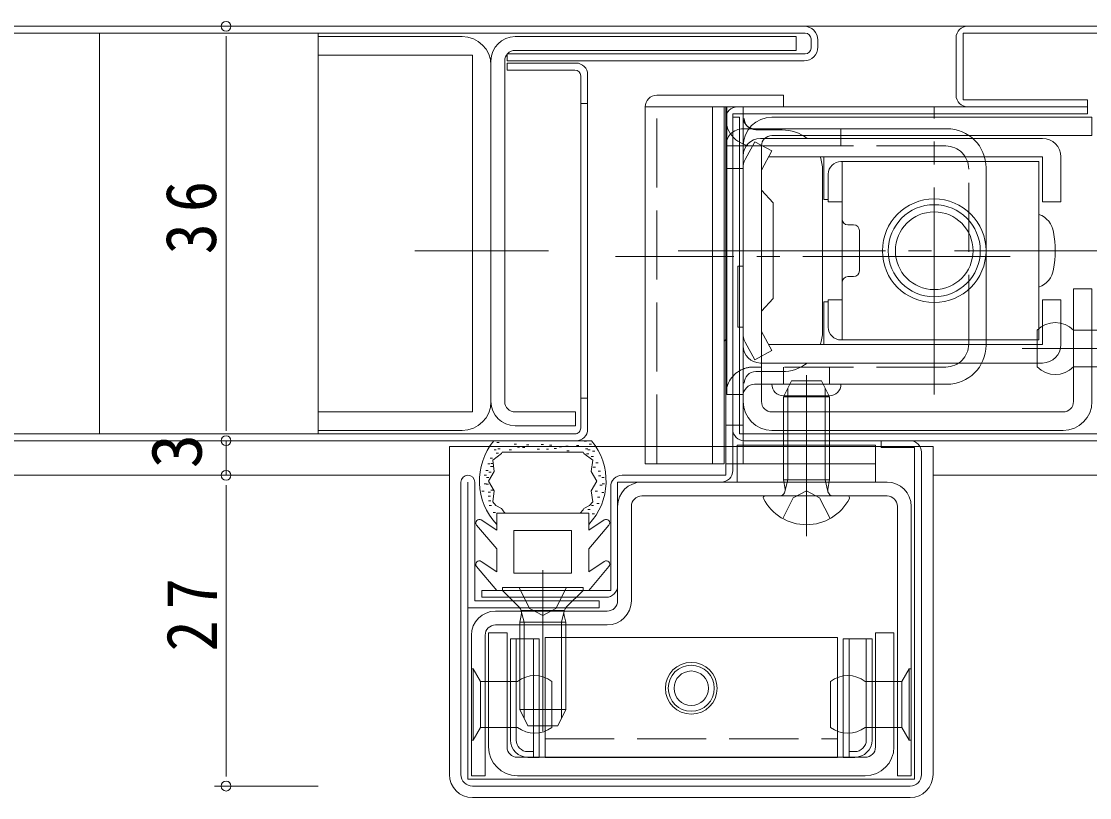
# Model space of a CAD drawing. Units: millimetres, scale not verified. Extents: x -841 to 292, y -594 to 212.
# Drawn here: x -205.7 to -112.9, y -373.6 to -306.2 of the extents above; entities that cross this region are included whole.
import ezdxf
from ezdxf.enums import TextEntityAlignment as Align

# ---------------------------------------------------------------- set-up
doc = ezdxf.new("R2010")
doc.units = ezdxf.units.MM
doc.header["$LTSCALE"] = 2
doc.linetypes.add('CHAIN2', pattern=[12, 9, -1, 1, -1])
doc.linetypes.add('DASHED3', pattern=[4, 3, -1])
for name, color, linetype, lineweight in [('0-3_YKK_12', 2, 'Continuous', 9), ('0-5_YKK_D', 6, 'Continuous', 9), ('0-7_YKK_13', 4, 'Continuous', 9), ('0-8_YKK_11', 7, 'Continuous', 9)]:
    doc.layers.add(name, color=color, linetype=linetype, lineweight=lineweight)
doc.styles.add('ＭＳ ゴシック', font='')
doc.styles.get('ＭＳ ゴシック').set_extended_font_data('MS Gothic')

msp = doc.modelspace()

# ---------------------------------------------------------------- linework, layer by layer
at = {"layer": '0-3_YKK_12'}
for p, q in [((-123.497, -306.637), (-137.697, -306.637)), ((-168.497, -345.637), (-412.184, -345.637)), ((32.016, -345.637), (-126.497, -345.637))]:
    msp.add_line(p, q, dxfattribs=at)
at = {"layer": '0-5_YKK_D'}
for p, q in [((-179.897, -306.637), (-188.897, -306.637)), ((-187.897, -307.487), (-187.897, -308.337)), ((-187.897, -308.337), (-187.897, -340.937)), ((-187.897, -340.937), (-187.897, -339.237)), ((-187.897, -341.787), (-187.897, -340.937)), ((-187.897, -341.787), (-187.897, -340.937)), ((-179.897, -342.637), (-188.897, -342.637)), ((-179.897, -342.637), (-188.897, -342.637)), ((-187.897, -342.637), (-187.897, -345.637)), ((-179.897, -345.637), (-188.897, -345.637)), ((-179.897, -345.637), (-188.897, -345.637)), ((-187.897, -346.487), (-187.897, -347.337)), ((-187.897, -346.487), (-187.897, -347.337)), ((-187.897, -347.337), (-187.897, -370.937)), ((-187.897, -347.337), (-187.897, -349.037)), ((-187.897, -371.787), (-187.897, -370.937)), ((-179.897, -372.637), (-188.897, -372.637))]:
    msp.add_line(p, q, dxfattribs=at)
for centre, start, end in [((-187.897, -306.637), 90, 270), ((-187.897, -306.637), 270, 90), ((-187.897, -342.637), 90, 270), ((-187.897, -342.637), 90, 270), ((-187.897, -342.637), 270, 90), ((-187.897, -342.637), 270, 90), ((-187.897, -345.637), 90, 270), ((-187.897, -345.637), 90, 270), ((-187.897, -345.637), 270, 90), ((-187.897, -345.637), 270, 90), ((-187.897, -372.637), 90, 270), ((-187.897, -372.637), 270, 90)]:
    msp.add_arc(centre, 0.425, start, end, dxfattribs=at)
at = {"layer": '0-7_YKK_13'}
for p, q in [((-420.584, -306.637), (-137.697, -306.637)), ((40.416, -306.637), (-123.497, -306.637)), ((-137.597, -307.237), (-420.984, -307.237)), ((-198.897, -307.237), (-198.897, -342.037)), ((-179.897, -307.237), (-179.897, -342.037)), ((-137.097, -307.737), (-137.097, -308.537)), ((-136.497, -307.837), (-136.497, -308.437)), ((-124.497, -307.637), (-124.497, -312.637)), ((-123.897, -313.037), (-123.897, -307.237)), ((40.816, -307.237), (-123.897, -307.237)), ((-163.497, -309.037), (-163.497, -309.637)), ((-137.597, -309.037), (-163.497, -309.037)), ((-163.497, -309.637), (-137.697, -309.637)), ((-163.497, -309.837), (-157.497, -309.837)), ((-163.497, -309.837), (-163.497, -310.437)), ((-163.497, -310.437), (-157.597, -310.437)), ((-157.097, -310.937), (-157.097, -341.537)), ((-156.497, -310.837), (-156.497, -341.645)), ((-139.497, -312.636), (-150.497, -312.636)), ((-139.497, -313.636), (-139.497, -312.636)), ((-157.097, -313.337), (-156.497, -313.337)), ((-113.097, -313.037), (-123.897, -313.037)), ((-113.097, -313.637), (-113.097, -313.037)), ((-151.497, -344.636), (-151.497, -313.636)), ((-139.497, -313.636), (-151.497, -313.636)), ((-145.647, -344.636), (-145.647, -313.636)), ((-144.647, -344.636), (-144.647, -313.636)), ((-142.997, -313.636), (-144.497, -313.636)), ((-144.497, -344.636), (-144.497, -313.636)), ((-144.397, -338.636), (-144.397, -313.636)), ((-144.397, -313.636), (-142.997, -313.636)), ((-143.897, -314.236), (-143.897, -345.24)), ((-113.097, -314.236), (-143.897, -314.236)), ((-143.497, -313.636), (-113.097, -313.637)), ((-142.997, -338.636), (-142.997, -313.636)), ((-123.497, -313.637), (-113.097, -313.637)), ((-113.097, -314.236), (-113.097, -313.637)), ((-144.497, -314.636), (-144.497, -345.637)), ((-143.897, -341.636), (-143.897, -314.537)), ((-125.297, -315.536), (-141.997, -315.536)), ((-141.897, -315.636), (-139.597, -315.636)), ((-134.497, -317.036), (-134.497, -315.536)), ((-142.997, -338.736), (-142.997, -317.036)), ((-134.497, -317.036), (-142.997, -317.036)), ((-142.807, -318.201), (-141.981, -316.662)), ((-140.497, -317.458), (-141.981, -316.662)), ((-141.497, -316.386), (-116.997, -316.386)), ((-141.397, -319.136), (-140.497, -317.458)), ((-140.78, -317.986), (-116.997, -317.986)), ((-135.997, -321.686), (-135.997, -317.986)), ((-116.997, -321.886), (-116.997, -317.986)), ((-115.397, -321.886), (-115.397, -317.986)), ((-141.397, -333.136), (-141.397, -319.136)), ((-136.097, -319.136), (-136.097, -333.136)), ((-134.497, -318.386), (-117.297, -318.386)), ((-134.397, -333.886), (-134.397, -318.386)), ((-121.897, -334.336), (-121.897, -318.936)), ((-117.297, -333.886), (-117.297, -318.386)), ((-135.597, -321.886), (-135.597, -319.486)), ((-135.997, -321.686), (-135.597, -321.686)), ((-135.597, -321.886), (-134.397, -321.886)), ((-116.997, -321.886), (-115.397, -321.886)), ((-133.397, -323.886), (-133.897, -323.886)), ((-132.897, -327.886), (-132.897, -324.386)), ((-133.397, -328.386), (-133.897, -328.386)), ((-140.397, -330.295), (-141.397, -331.386)), ((-135.997, -330.586), (-135.597, -330.586)), ((-135.997, -334.286), (-135.997, -330.586)), ((-135.597, -332.786), (-135.597, -330.386)), ((-135.597, -330.386), (-134.397, -330.386)), ((-116.997, -330.386), (-115.397, -330.386)), ((-115.397, -334.286), (-115.397, -330.386)), ((-117.461, -336.232), (-117.461, -333.032)), ((-141.397, -333.136), (-140.497, -334.813)), ((-134.497, -333.886), (-117.297, -333.886)), ((-142.807, -334.07), (-141.981, -335.609)), ((-140.497, -334.813), (-141.981, -335.609)), ((-141.897, -336.636), (-139.597, -336.636)), ((-141.497, -335.886), (-116.997, -335.886)), ((-139.497, -338.836), (-138.797, -337.436)), ((-138.797, -337.436), (-136.197, -337.436)), ((-136.197, -337.436), (-135.497, -338.836)), ((-144.397, -338.636), (-142.997, -338.636)), ((-125.297, -337.736), (-141.997, -337.736)), ((-139.118, -346.036), (-139.118, -338.078)), ((-135.876, -346.036), (-135.876, -338.078)), ((-157.097, -338.937), (-156.497, -338.937)), ((-142.997, -344.636), (-142.997, -338.736)), ((-135.497, -338.736), (-139.497, -338.736)), ((-139.497, -338.836), (-135.497, -338.836)), ((-139.497, -346.036), (-139.497, -338.836)), ((-135.497, -346.036), (-135.497, -338.836)), ((-157.597, -342.037), (-420.984, -342.037)), ((-143.297, -342.036), (40.816, -342.037)), ((-420.584, -342.637), (-157.497, -342.637)), ((-168.497, -371.637), (-168.497, -343.137)), ((-156.154, -342.637), (-164.64, -342.637)), ((-164.379, -342.79), (-164.179, -342.79)), ((-163.604, -343.135), (-163.404, -343.135)), ((-162.871, -342.938), (-162.671, -342.938)), ((-162.603, -343.206), (-162.403, -343.206)), ((-162.156, -343.224), (-161.956, -343.224)), ((-161.799, -342.992), (-161.599, -342.992)), ((-161.53, -343.135), (-161.33, -343.135)), ((-160.53, -342.956), (-160.33, -342.956)), ((-159.797, -343.027), (-159.597, -343.027)), ((-158.975, -343.17), (-158.775, -343.17)), ((-158.385, -343.117), (-158.185, -343.117)), ((-157.473, -343.045), (-157.273, -343.045)), ((-156.793, -342.67), (-156.593, -342.67)), ((-156.363, -342.933), (-156.163, -342.933)), ((-143.497, -343.036), (-143.497, -344.636)), ((-131.497, -343.036), (-143.497, -343.036)), ((40.416, -342.637), (-142.897, -342.636)), ((-131.497, -344.636), (-131.497, -343.036)), ((-130.997, -342.637), (-130.997, -343.237)), ((-128.497, -342.637), (-130.997, -342.637)), ((-130.997, -343.237), (-128.097, -343.237)), ((-128.097, -372.037), (-128.097, -343.237)), ((-164.964, -344.161), (-164.764, -344.161)), ((-164.63, -343.422), (-164.43, -343.422)), ((-164.439, -343.72), (-164.239, -343.72)), ((-164.284, -343.338), (-164.084, -343.338)), ((-163.916, -343.637), (-156.878, -343.637)), ((-163.318, -343.42), (-163.118, -343.42)), ((-160.869, -343.367), (-160.669, -343.367)), ((-160.083, -343.367), (-159.883, -343.367)), ((-159.404, -343.313), (-159.204, -343.313)), ((-158.313, -343.51), (-158.113, -343.51)), ((-156.669, -343.331), (-156.469, -343.331)), ((-156.602, -343.78), (-156.402, -343.78)), ((-156.482, -343.434), (-156.282, -343.434)), ((-156.196, -344.018), (-155.996, -344.018)), ((-156.065, -343.541), (-155.865, -343.541)), ((-127.497, -371.637), (-127.497, -343.637)), ((-165.178, -344.639), (-164.978, -344.639)), ((-164.94, -344.865), (-164.74, -344.865)), ((-164.904, -344.627), (-164.704, -344.627)), ((-156.005, -344.937), (-155.805, -344.937)), ((-155.791, -344.555), (-155.591, -344.555)), ((-144.647, -344.636), (-151.497, -344.636)), ((-142.997, -344.636), (-144.497, -344.636)), ((-143.497, -344.636), (-143.497, -346.236)), ((-131.497, -344.636), (-143.497, -344.636)), ((-165.477, -345.629), (-165.277, -345.629)), ((-165.345, -345.235), (-165.145, -345.235)), ((-165.274, -345.82), (-165.074, -345.82)), ((-165.071, -345.366), (-164.871, -345.366)), ((-155.588, -345.271), (-155.388, -345.271)), ((-155.564, -345.688), (-155.364, -345.688)), ((-155.266, -345.832), (-155.066, -345.832)), ((-144.497, -345.637), (-153.497, -345.637)), ((-139.497, -346.036), (-139.352, -346.848)), ((-139.497, -346.036), (-135.497, -346.036)), ((-139.118, -346.036), (-139.358, -347.051)), ((-135.876, -346.036), (-135.636, -347.051)), ((-135.497, -346.036), (-135.642, -346.848)), ((-167.497, -371.637), (-167.497, -346.237)), ((-166.897, -372.037), (-166.897, -346.237)), ((-165.489, -346.392), (-165.289, -346.392)), ((-165.31, -346.416), (-165.11, -346.416)), ((-164.916, -346.941), (-164.716, -346.941)), ((-155.433, -346.511), (-155.233, -346.511)), ((-155.23, -346.368), (-155.03, -346.368)), ((-154.497, -346.637), (-154.497, -355.636)), ((-153.897, -346.237), (-153.897, -355.236)), ((-144.897, -346.237), (-153.897, -346.237)), ((-131.497, -346.236), (-143.497, -346.236)), ((-165.679, -347.024), (-165.479, -347.024)), ((-165.148, -347.44), (-164.948, -347.44)), ((-165.143, -347.108), (-164.943, -347.108)), ((-165.101, -347.862), (-164.901, -347.862)), ((-155.838, -347.012), (-155.638, -347.012)), ((-155.635, -347.534), (-155.435, -347.534)), ((-155.278, -347.12), (-155.078, -347.12)), ((-133.901, -347.436), (-141.093, -347.436)), ((-165.042, -348.249), (-164.842, -348.249)), ((-156.468, -348.601), (-156.268, -348.601)), ((-156.175, -348.273), (-155.975, -348.273)), ((-155.694, -348.097), (-155.494, -348.097)), ((-164.397, -350.418), (-165.745, -349.516)), ((-164.714, -348.871), (-164.514, -348.871)), ((-164.397, -350.418), (-164.397, -348.937)), ((-164.397, -348.937), (-160.397, -348.937)), ((-156.397, -348.937), (-160.397, -348.937)), ((-156.397, -350.418), (-156.397, -348.937)), ((-156.397, -350.418), (-155.049, -349.516)), ((-156.116, -348.976), (-155.916, -348.976)), ((-164.397, -352.037), (-166.141, -349.958)), ((-162.897, -354.137), (-162.897, -350.437)), ((-162.897, -350.437), (-157.897, -350.437)), ((-157.897, -354.137), (-157.897, -350.437)), ((-156.397, -352.037), (-154.653, -349.958)), ((-164.397, -354.018), (-164.397, -352.037)), ((-156.397, -354.018), (-156.397, -352.037)), ((-164.397, -354.018), (-165.745, -353.116)), ((-156.397, -354.018), (-155.049, -353.116)), ((-164.397, -355.637), (-166.141, -353.558)), ((-162.897, -354.137), (-157.897, -354.137)), ((-160.397, -353.887), (-160.397, -367.874)), ((-156.397, -355.637), (-154.653, -353.558)), ((-154.497, -355.636), (-165.697, -355.636)), ((-165.697, -355.636), (-165.697, -356.236)), ((-154.897, -356.236), (-165.697, -356.236)), ((-156.397, -355.637), (-164.397, -355.637)), ((-163.897, -355.387), (-163.897, -355.637)), ((-156.897, -355.387), (-163.897, -355.387)), ((-156.897, -355.637), (-163.897, -355.637)), ((-163.897, -355.637), (-162.467, -357.066)), ((-156.897, -355.637), (-158.327, -357.066)), ((-156.897, -355.387), (-156.897, -355.637)), ((-166.897, -357.137), (-155.497, -357.137)), ((-155.497, -357.137), (-155.497, -356.537)), ((-162.397, -358.387), (-162.257, -357.826)), ((-162.271, -357.387), (-158.522, -357.387)), ((-162.018, -358.387), (-162.257, -357.437)), ((-158.776, -358.387), (-158.537, -357.437)), ((-158.397, -358.387), (-158.537, -357.826)), ((-162.397, -358.387), (-158.397, -358.387)), ((-162.397, -358.387), (-162.397, -365.987)), ((-162.018, -358.387), (-162.018, -366.745)), ((-158.776, -358.387), (-158.776, -366.745)), ((-158.397, -358.387), (-158.397, -365.987)), ((-163.197, -359.837), (-162.697, -359.837)), ((-163.197, -368.637), (-163.197, -359.837)), ((-162.697, -359.837), (-162.697, -368.637)), ((-161.197, -359.837), (-160.697, -359.837)), ((-160.697, -359.837), (-160.697, -370.137)), ((-160.197, -359.737), (-160.197, -370.137)), ((-134.797, -359.737), (-160.197, -359.737)), ((-134.797, -370.137), (-134.797, -359.737)), ((-134.297, -359.837), (-134.297, -370.137)), ((-134.297, -359.837), (-133.797, -359.837)), ((-132.297, -359.837), (-131.797, -359.837)), ((-132.297, -368.637), (-132.297, -359.837)), ((-131.797, -359.837), (-131.797, -368.637)), ((-166.432, -362.437), (-166.597, -362.437)), ((-166.432, -368.637), (-166.432, -362.437)), ((-165.797, -363.537), (-166.432, -362.437)), ((-129.197, -363.537), (-128.562, -362.437)), ((-128.562, -368.637), (-128.562, -362.437)), ((-128.562, -362.437), (-128.397, -362.437)), ((-162.597, -363.537), (-165.797, -363.537)), ((-165.797, -367.537), (-165.797, -363.537)), ((-159.597, -363.537), (-159.597, -367.537)), ((-135.397, -363.537), (-135.397, -367.537)), ((-132.397, -363.537), (-129.197, -363.537)), ((-129.197, -367.537), (-129.197, -363.537)), ((-161.697, -367.387), (-162.397, -365.987)), ((-158.397, -365.987), (-162.397, -365.987)), ((-158.397, -365.987), (-159.097, -367.387)), ((-159.097, -367.387), (-161.697, -367.387)), ((-165.797, -367.537), (-166.432, -368.637)), ((-162.597, -367.537), (-165.797, -367.537)), ((-132.397, -367.537), (-129.197, -367.537)), ((-129.197, -367.537), (-128.562, -368.637)), ((-161.697, -369.637), (-161.197, -369.637)), ((-160.697, -370.137), (-161.197, -370.137)), ((-160.197, -370.137), (-134.797, -370.137)), ((-133.797, -370.137), (-134.297, -370.137)), ((-133.297, -370.137), (-133.797, -370.137)), ((-166.897, -372.037), (-128.097, -372.037)), ((-166.497, -372.637), (-128.497, -372.637)), ((-128.497, -373.637), (-166.497, -373.637))]:
    msp.add_line(p, q, dxfattribs=at)
at = {"layer": '0-7_YKK_13', "linetype": 'DASHED3'}
for p, q in [((-150.497, -344.636), (-150.497, -313.636)), ((-142.997, -317.036), (-142.997, -315.536)), ((-134.497, -317.036), (-134.497, -315.636)), ((-142.997, -317.036), (-144.497, -317.036)), ((-125.397, -317.036), (-134.497, -317.036)), ((-142.997, -318.986), (-144.497, -318.986)), ((-123.397, -334.236), (-123.397, -319.036)), ((-143.447, -327.486), (-143.447, -332.786)), ((-142.997, -327.486), (-143.447, -327.486)), ((-143.447, -332.786), (-142.997, -332.786)), ((-111.097, -333.032), (-114.297, -333.032)), ((-144.497, -333.836), (-144.647, -333.986)), ((-125.397, -336.236), (-142.097, -336.236)), ((-139.497, -337.736), (-139.497, -336.236)), ((-135.497, -337.736), (-135.497, -336.236)), ((-114.297, -336.232), (-111.097, -336.232)), ((-142.997, -341.286), (-144.497, -341.286)), ((-137.497, -346.977), (-138.642, -347.586)), ((-137.497, -346.977), (-136.352, -347.586)), ((-139.547, -349.401), (-138.642, -347.586)), ((-135.447, -349.401), (-136.352, -347.586)), ((-158.347, -355.387), (-159.252, -357.202)), ((-159.252, -357.202), (-160.397, -357.811)), ((-160.197, -368.537), (-134.797, -368.537))]:
    msp.add_line(p, q, dxfattribs=at)
at = {"layer": '0-7_YKK_13', "linetype": 'CHAIN2'}
for p, q in [((-126.397, -338.636), (-126.397, -313.636)), ((-148.641, -326.136), (-112.032, -326.136)), ((-119.802, -326.636), (-154.073, -326.636)), ((-118.761, -334.632), (-109.197, -334.632)), ((-137.497, -350.936), (-137.497, -336.948))]:
    msp.add_line(p, q, dxfattribs=at)
at = {"layer": '0-7_YKK_13'}
for points in [[(-141.997, -315.536), (-142.997, -315.536), (-142.997, -313.636)], [(-143.897, -314.537), (-143.297, -314.537), (-143.297, -342.036)], [(-140.397, -330.295), (-140.397, -321.977), (-141.397, -320.886)], [(-140.78, -334.286), (-116.997, -334.286), (-116.997, -330.386)], [(-126.497, -371.637), (-126.497, -343.137), (-168.497, -343.137)], [(-163.916, -343.637), (-163.972, -343.748), (-164.739, -344.338), (-164.614, -345.298), (-165.097, -346.137), (-164.614, -346.976), (-164.739, -347.935), (-164.47, -348.27), (-163.972, -348.526)], [(-156.822, -348.526), (-156.323, -348.27), (-156.055, -347.935), (-156.179, -346.976), (-155.697, -346.137), (-156.179, -345.298), (-156.055, -344.338), (-156.822, -343.748), (-156.878, -343.637)], [(-131.497, -346.236), (-131.497, -344.636), (-143.497, -344.636)], [(-166.297, -346.237), (-166.297, -356.537), (-155.497, -356.537)], [(-161.197, -369.637), (-161.197, -359.837), (-162.697, -359.837)], [(-133.797, -369.637), (-133.797, -359.837), (-132.297, -359.837)], [(-166.432, -368.637), (-166.597, -368.637), (-166.597, -362.437)], [(-128.562, -368.637), (-128.397, -368.637), (-128.397, -362.437)], [(-161.197, -369.637), (-161.197, -370.137), (-161.697, -370.137)], [(-133.797, -370.137), (-133.797, -369.637), (-133.297, -369.637)]]:
    msp.add_lwpolyline(points, dxfattribs=at)
at = {"layer": '0-7_YKK_13', "linetype": 'DASHED3'}
msp.add_lwpolyline([(-162.447, -355.387), (-161.542, -357.202), (-160.397, -357.811)], dxfattribs=at)
at = {"layer": '0-7_YKK_13'}
for centre, radius in [((-126.397, -326.136), 4.5), ((-126.397, -326.136), 4), ((-126.397, -326.136), 3.375), ((-147.497, -364.137), 2.25), ((-147.497, -364.137), 2), ((-147.497, -364.137), 1.5)]:
    msp.add_circle(centre, radius, dxfattribs=at)
for centre, radius, start, end in [((-137.697, -307.837), 1.2, 0, 90), ((-123.497, -307.637), 1, 90, 180), ((-137.597, -307.737), 0.5, 0, 90), ((-137.697, -308.437), 1.2, 270, 0), ((-137.597, -308.537), 0.5, 270, 0), ((-157.497, -310.837), 1, 0, 90), ((-157.597, -310.937), 0.5, 0.00005, 90), ((-150.497, -313.636), 1, 90, 180), ((-123.497, -312.637), 1, 180, 270), ((-143.497, -314.636), 1, 89.99809, 180), ((-141.997, -314.536), 1, 180, 270), ((-141.897, -314.636), 1, 180, 270), ((-142.997, -317.036), 1.5, 135.99449, 180), ((-142.997, -317.036), 1.5, 90, 135.99449), ((-139.597, -319.136), 3.5, 51.78679, 90), ((-125.297, -318.936), 3.4, 0, 90), ((-141.497, -317.886), 1.5, 90, 180), ((-116.997, -317.986), 1.6, 0, 90), ((-141.397, -318.957), 1.6, 151.78319, 180), ((-139.597, -319.136), 3.5, 0, 19.18208), ((-134.497, -319.486), 1.1, 90, 180), ((-133.897, -323.386), 0.5, 180, 270), ((-118.002, -324.845), 2, 9.28149, 69.36774), ((-133.397, -324.386), 0.5, 0, 90), ((-125.897, -326.136), 10, 350.71849, 9.28149), ((-133.897, -328.886), 0.5, 90, 180), ((-133.397, -327.886), 0.5, 270, 0), ((-118.002, -327.426), 2, 290.63225, 350.71849), ((-134.497, -332.786), 1.1, 180, 270), ((-115.879, -334.632), 2.25, 45.32538, 134.67461), ((-141.397, -333.314), 1.6, 180, 208.2168), ((-139.597, -333.136), 3.5, 340.8179, 0), ((-141.497, -334.386), 1.5, 180, 270), ((-125.297, -334.336), 3.4, 270, 0), ((-116.997, -334.286), 1.6, 270, 0), ((-141.897, -337.636), 1, 90, 180), ((-139.597, -333.136), 3.5, 270, 308.2132), ((-115.879, -334.632), 2.25, 225.32538, 314.67461), ((-141.997, -338.736), 1, 90, 180), ((-139.497, -337.736), 1, 180, 270), ((-135.497, -337.736), 1, 270, 0), ((-157.597, -341.537), 0.5, 270, 0.00005), ((-157.497, -341.637), 1, 270, 0), ((-142.897, -341.636), 1, 180, 270), ((-160.397, -346.137), 5.5, 140.48035, 223.34175), ((-160.397, -346.137), 5.5, 316.65823, 39.51962), ((-128.497, -343.637), 1, 0, 90), ((-166.897, -346.237), 0.6, 90, 180), ((-166.897, -346.237), 0.6, 0, 90), ((-153.497, -346.637), 1, 90, 180), ((-144.897, -345.237), 1, 270, 0.00017), ((-139.845, -346.936), 0.5, 270, 10.09094), ((-135.149, -346.936), 0.5, 169.90904, 270), ((-141.093, -347.59), 0.154, 90, 207.28096), ((-137.497, -345.736), 4.2, 207.28096, 332.71902), ((-133.901, -347.59), 0.154, 332.71902, 90), ((-160.397, -346.137), 4.3, 213.74989, 220.62927), ((-160.397, -346.137), 4.3, 319.3705, 326.24989), ((-165.911, -349.765), 0.3, 56.21114, 220.00243), ((-154.883, -349.765), 0.3, 319.99756, 123.78885), ((-165.911, -353.365), 0.3, 56.21114, 220.00243), ((-154.883, -353.365), 0.3, 319.99756, 123.78885), ((-154.897, -355.236), 1, 270, 0), ((-163.033, -357.632), 0.8, 345.96375, 45), ((-157.761, -357.632), 0.8, 135, 194.03624), ((-161.097, -365.537), 2.5, 53.1301, 126.86989), ((-133.897, -365.537), 2.5, 53.1301, 126.86989), ((-161.097, -365.537), 2.5, 233.1301, 306.86989), ((-133.897, -365.537), 2.5, 233.1301, 306.86989), ((-161.697, -368.637), 1.5, 180, 270), ((-161.697, -368.637), 1, 180, 270), ((-133.297, -368.637), 1, 270, 0), ((-133.297, -368.637), 1.5, 270, 0), ((-166.497, -371.637), 2, 180, 270), ((-166.497, -371.637), 1, 180, 270), ((-128.497, -371.637), 2, 270, 0), ((-128.497, -371.637), 1, 270, 0)]:
    msp.add_arc(centre, radius, start, end, dxfattribs=at)
at = {"layer": '0-7_YKK_13', "linetype": 'DASHED3'}
for centre, radius, start, end in [((-142.097, -314.636), 2.4, 180, 270), ((-125.397, -319.036), 2, 0, 90), ((-125.397, -334.236), 2, 270, 0), ((-142.097, -338.636), 2.4, 112.02431, 180), ((-142.097, -338.636), 2.4, 90, 112.02431)]:
    msp.add_arc(centre, radius, start, end, dxfattribs=at)
at = {"layer": '0-8_YKK_11'}
for p, q in [((-138.397, -307.537), (-162.797, -307.537)), ((-164.897, -309.637), (-164.897, -339.237)), ((-163.697, -339.237), (-163.697, -309.637)), ((-164.897, -339.237), (-164.897, -310.037)), ((-142.997, -339.236), (-142.997, -317.036)), ((-141.397, -317.036), (-141.397, -339.236)), ((-140.497, -340.136), (-115.197, -340.136)), ((-115.197, -341.736), (-140.497, -341.736)), ((-151.797, -346.236), (-130.497, -346.236)), ((-130.497, -347.436), (-151.797, -347.436)), ((-153.897, -356.536), (-153.897, -348.336)), ((-152.697, -348.336), (-152.697, -356.536)), ((-164.497, -357.436), (-154.797, -357.436)), ((-154.797, -358.636), (-164.497, -358.636)), ((-132.397, -370.136), (-162.597, -370.136)), ((-162.597, -371.736), (-132.397, -371.736))]:
    msp.add_line(p, q, dxfattribs=at)
at = {"layer": '0-8_YKK_11', "linetype": 'CHAIN2'}
msp.add_line((-171.497, -326.137), (-159.897, -326.137), dxfattribs=at)
at = {"layer": '0-8_YKK_11'}
for points in [[(-167.397, -307.537), (-179.897, -307.537), (-179.897, -309.137), (-166.497, -309.137), (-166.497, -340.137), (-179.897, -340.137), (-179.897, -341.737), (-167.397, -341.737)], [(-162.797, -308.737), (-138.397, -308.737), (-138.397, -307.537)], [(-140.497, -314.536), (-112.697, -314.536), (-112.697, -316.136), (-140.497, -316.136)], [(-114.297, -339.236), (-114.297, -329.436), (-112.697, -329.436), (-112.697, -339.236)], [(-162.797, -341.337), (-157.547, -341.337), (-157.547, -340.137), (-162.797, -340.137)], [(-128.397, -348.336), (-128.397, -371.736), (-129.597, -371.736), (-129.597, -348.336)], [(-165.397, -359.536), (-165.397, -371.736), (-166.597, -371.736), (-166.597, -359.536)], [(-163.497, -369.236), (-163.497, -359.336), (-165.097, -359.336), (-165.097, -369.236)], [(-129.897, -369.236), (-129.897, -359.336), (-131.497, -359.336), (-131.497, -369.236)]]:
    msp.add_lwpolyline(points, dxfattribs=at)
for centre, radius, start, end in [((-167.397, -310.037), 2.5, 0, 90), ((-162.797, -309.637), 2.1, 90, 180), ((-162.797, -309.637), 0.9, 90, 180), ((-140.497, -317.036), 2.5, 90, 180), ((-140.497, -317.036), 0.9, 90, 180), ((-167.397, -339.237), 2.5, 270, 0), ((-162.797, -339.237), 2.1, 180, 270), ((-162.797, -339.237), 0.9, 180, 270), ((-140.497, -339.236), 2.5, 180, 270), ((-140.497, -339.236), 0.9, 180, 270), ((-115.197, -339.236), 0.9, 270, 0), ((-115.197, -339.236), 2.5, 270, 0), ((-151.797, -348.336), 2.1, 90, 180), ((-130.497, -348.336), 2.1, 0, 90), ((-151.797, -348.336), 0.9, 90, 180), ((-130.497, -348.336), 0.9, 0, 90), ((-154.797, -356.536), 2.1, 270, 0), ((-154.797, -356.536), 0.9, 270, 0), ((-164.497, -359.536), 2.1, 90, 180), ((-164.497, -359.536), 0.9, 90, 180), ((-162.597, -369.236), 2.5, 180, 270), ((-162.597, -369.236), 0.9, 180, 270), ((-132.397, -369.236), 2.5, 270, 0), ((-132.397, -369.236), 0.9, 270, 0)]:
    msp.add_arc(centre, radius, start, end, dxfattribs=at)

# ---------------------------------------------------------------- texts
at = {"layer": '0-5_YKK_D', "color": 7, "style": 'ＭＳ ゴシック'}
msp.add_text('3', height=4.399, rotation=90, dxfattribs=at).set_placement((-188.697, -345.037), align=Align.BOTTOM_LEFT)
at = {"layer": '0-5_YKK_D', "color": 7, "char_height": 4.399, "attachment_point": 7, "rotation": 90, "style": 'ＭＳ ゴシック'}
for s, insert in [('\\T1.36;\\W0.9;36', (-188.697, -326.437)), ('\\T1.36;\\W0.9;27', (-188.697, -360.937))]:
    msp.add_mtext(s, dxfattribs=dict(at, insert=insert))

doc.saveas('drawing.dxf')
